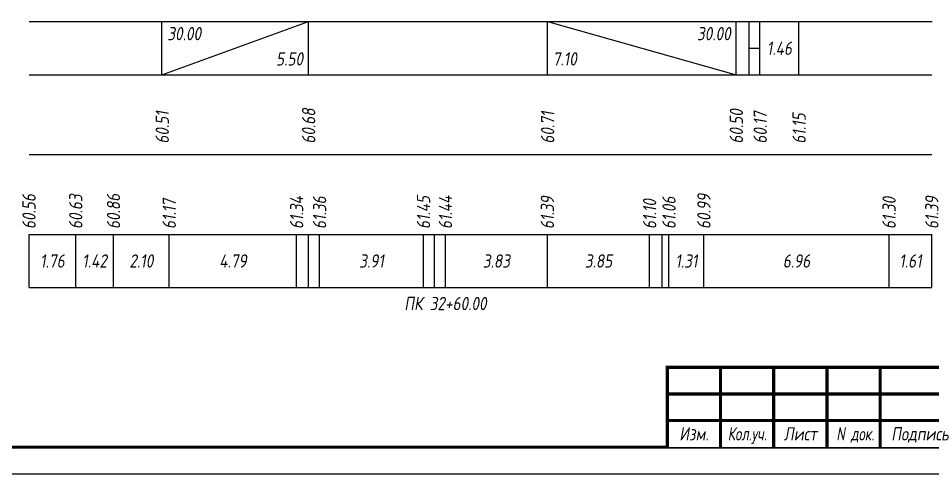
# Model space of a CAD drawing. Extents: x -717 to 1451, y -133302 to 233.
# Drawn here: x 77.9 to 249.8, y -51026.4 to -50940.8 of the extents above; entities that cross this region are included whole.
import ezdxf
from ezdxf.enums import TextEntityAlignment as Align

# ---------------------------------------------------------------- set-up
doc = ezdxf.new("R2010")
doc.units = 0
for name, color, linetype in [('Зарамочное оформление', 7, 'Continuous'), ('Код_510', 7, 'Continuous'), ('Код_516', 1, 'Continuous'), ('Подписи поперечников', 7, 'Continuous'), ('Таблица', 7, 'Continuous')]:
    doc.layers.add(name, color=color, linetype=linetype)
doc.styles.add('М', font='romand.shx', dxfattribs={"width": 0.8, "oblique": 10, "height": 2.5})

# ---------------------------------------------------------------- blocks, each defined once
blk = doc.blocks.new('Штамп')
at = {"linetype": 'Continuous'}
blk.add_wipeout([(199.95, -411.25), (384.95, -411.25), (384.95, -426.25), (199.95, -426.25)], dxfattribs=at).dxf.layer = 'Зарамочное оформление'
at = {"layer": 'Зарамочное оформление', "linetype": 'Continuous', "lineweight": -3, "const_width": 0.6, "flags": 128}
for points in [[(199.95, -426.25), (199.95, -411.25), (384.95, -411.25)], [(209.95, -411.25), (209.95, -426.25)], [(219.95, -411.25), (219.95, -426.25)], [(229.95, -411.25), (229.95, -426.25)], [(239.95, -411.25), (239.95, -426.25)], [(199.95, -416.25), (264.95, -416.25)], [(199.95, -421.25), (264.95, -421.25)]]:
    blk.add_lwpolyline(points, dxfattribs=at)
at = {"layer": 'Зарамочное оформление', "linetype": 'Continuous', "style": 'М', "oblique": 10}
for s, width, p in [('Изм.', 0.8, (204.95, -423.75)), ('Кол.уч.', 0.7, (214.95, -423.75)), ('Лист', 0.8, (224.95, -423.75)), ('N док.', 0.7, (235.28, -423.75)), ('Подпись', 0.8, (247.45, -423.75))]:
    blk.add_text(s, height=2.5, dxfattribs=dict(at, width=width)).set_placement(p, align=Align.MIDDLE_CENTER)
blk = doc.blocks.new('шифр')
blk.add_blockref('Штамп', (0, -50655))

msp = doc.modelspace()

# ---------------------------------------------------------------- linework, layer by layer
at = {"flags": 128}
msp.add_lwpolyline([(-30.054, -51026.421), (389.946, -51026.421), (389.946, -50729.421), (-30.054, -50729.421)], close=True, dxfattribs=at)
at = {"const_width": 0.6, "flags": 128}
msp.add_lwpolyline([(-10.054, -51021.421), (384.946, -51021.421), (384.946, -50734.421), (-10.054, -50734.421)], close=True, dxfattribs=at)
at = {"layer": 'Код_510'}
for p, q in [((79.946, -50991.421), (79.946, -50981.421)), ((88.731, -50991.421), (88.731, -50981.421)), ((95.829, -50991.421), (95.829, -50981.421)), ((106.315, -50991.421), (106.315, -50981.421)), ((130.261, -50991.421), (130.261, -50981.421)), ((132.468, -50991.421), (132.468, -50981.421)), ((134.578, -50991.421), (134.578, -50981.421)), ((154.111, -50991.421), (154.111, -50981.421)), ((156.206, -50991.421), (156.206, -50981.421)), ((158.231, -50991.421), (158.231, -50981.421)), ((177.395, -50991.421), (177.395, -50981.421)), ((196.624, -50991.421), (196.624, -50981.421)), ((198.996, -50991.421), (198.996, -50981.421)), ((200.258, -50991.421), (200.258, -50981.421)), ((206.826, -50991.421), (206.826, -50981.421)), ((241.633, -50991.421), (241.633, -50981.421)), ((249.668, -50991.421), (249.668, -50981.421))]:
    msp.add_line(p, q, dxfattribs=at)
at = {"layer": 'Код_516'}
for p, q in [((104.946, -50951.421), (104.946, -50941.421)), ((104.946, -50951.421), (132.468, -50941.421)), ((132.468, -50951.421), (132.468, -50941.421)), ((177.395, -50951.421), (177.395, -50941.421)), ((177.395, -50941.421), (212.873, -50951.421)), ((212.873, -50951.421), (212.873, -50941.421)), ((215.358, -50951.421), (215.358, -50941.421)), ((217.358, -50951.421), (217.358, -50941.421)), ((224.668, -50951.421), (224.668, -50941.421)), ((215.358, -50946.421), (217.358, -50946.421))]:
    msp.add_line(p, q, dxfattribs=at)
at = {"layer": 'Таблица'}
for p, q in [((80, -50941.421), (249.722, -50941.421)), ((79.946, -50951.421), (249.668, -50951.421)), ((79.946, -50966.421), (249.668, -50966.421)), ((79.946, -50981.421), (249.668, -50981.421)), ((79.946, -50991.421), (249.668, -50991.421))]:
    msp.add_line(p, q, dxfattribs=at)

# ---------------------------------------------------------------- texts
at = {"layer": 'Код_510', "style": 'М', "oblique": 10, "width": 0.8}
for s, p in [('60.56', (79.946, -50980.421)), ('60.63', (88.731, -50980.421)), ('60.86', (95.829, -50980.421)), ('61.45', (154.111, -50980.421)), ('61.44', (158.231, -50980.421)), ('61.39', (177.395, -50980.421)), ('60.99', (206.826, -50980.421)), ('61.39', (249.668, -50980.421)), ('61.17', (106.315, -50980.421)), ('61.34', (130.261, -50980.421)), ('61.36', (134.578, -50980.421)), ('61.10', (196.624, -50980.421)), ('61.06', (200.258, -50980.421)), ('61.30', (241.633, -50980.421))]:
    msp.add_text(s, height=2.5, rotation=90, dxfattribs=at).set_placement(p, align=Align.MIDDLE_LEFT)
for s, p in [('1.76', (84.338, -50986.421)), ('1.42', (92.28, -50986.421)), ('2.10', (101.072, -50986.421)), ('4.79', (118.288, -50986.421)), ('3.91', (144.345, -50986.421)), ('3.83', (167.813, -50986.421)), ('3.85', (187.01, -50986.421)), ('1.31', (203.542, -50986.421)), ('6.96', (224.229, -50986.421)), ('1.61', (245.65, -50986.421))]:
    msp.add_text(s, height=2.5, dxfattribs=at).set_placement(p, align=Align.MIDDLE_CENTER)
at = {"layer": 'Код_516', "style": 'М', "oblique": 10, "width": 0.8}
msp.add_text('30.00', height=2.5, dxfattribs=at).set_placement((105.946, -50942.421), align=Align.TOP_LEFT)
msp.add_text('30.00', height=2.5, dxfattribs=at).set_placement((211.873, -50942.421), align=Align.TOP_RIGHT)
msp.add_text('1.46', height=2.5, dxfattribs=at).set_placement((221.013, -50946.421), align=Align.MIDDLE_CENTER)
msp.add_text('5.50', height=2.5, dxfattribs=at).set_placement((131.468, -50950.421), align=Align.BOTTOM_RIGHT)
msp.add_text('7.10', height=2.5, dxfattribs=at).set_placement((178.395, -50950.421), align=Align.BOTTOM_LEFT)
for s, p in [('60.51', (105, -50964.371)), ('60.68', (132.523, -50964.371)), ('60.71', (177.45, -50964.371)), ('60.50', (212.927, -50964.371)), ('60.17', (217.412, -50964.371)), ('61.15', (224.722, -50964.371))]:
    msp.add_text(s, height=2.5, rotation=90, dxfattribs=at).set_placement(p, align=Align.MIDDLE_LEFT)
at = {"layer": 'Подписи поперечников', "style": 'М', "oblique": 10, "width": 0.8}
msp.add_text('ПК 32+60.00', height=2.5, dxfattribs=at).set_placement((158.231, -50996.421), align=Align.BOTTOM_CENTER)

# ---------------------------------------------------------------- next in the draw order: block references
msp.add_blockref('шифр', (0, 59.829))

doc.saveas('drawing.dxf')
